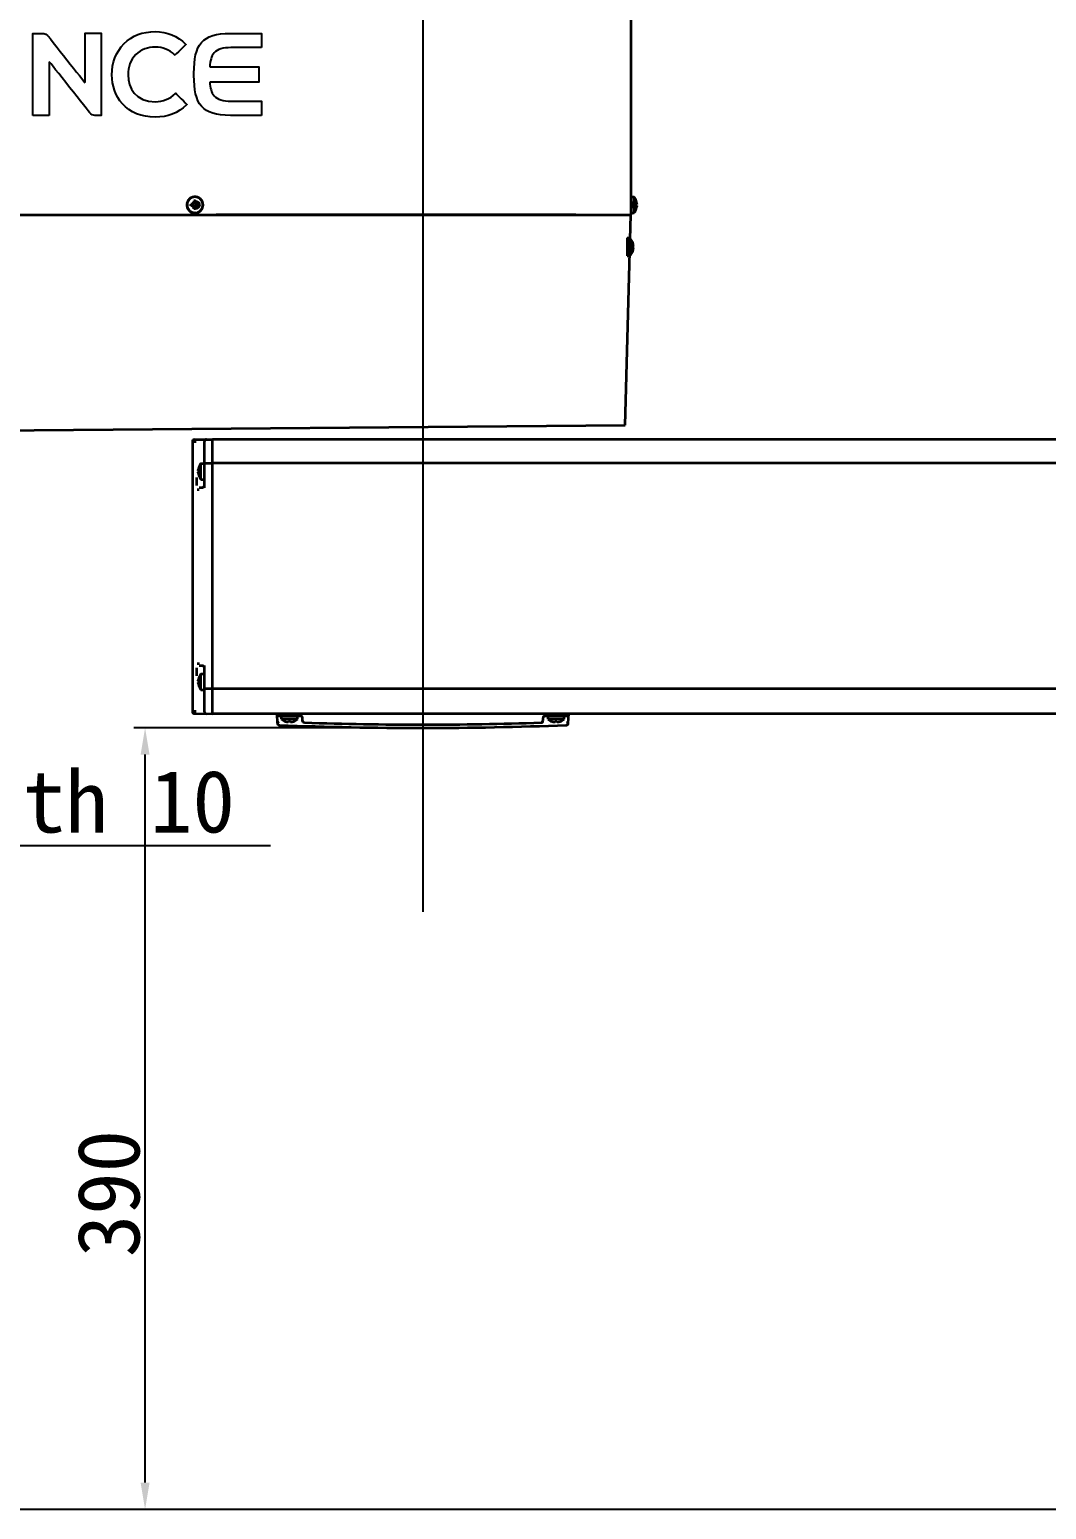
# Model space of a CAD drawing. Header units: millimetres. Extents: x 4086 to 8300, y 123 to 1549.
# Drawn here: x 6836.4 to 6950.6, y 883.8 to 1049.9 of the extents above; entities that cross this region are included whole.
import ezdxf
from ezdxf import colors
from ezdxf.entities.mleader import LeaderData, LeaderLine
from ezdxf.math import Vec2, Vec3

# ---------------------------------------------------------------- set-up
doc = ezdxf.new("R2010")
doc.units = ezdxf.units.MM
doc.linetypes.add('PHANTOM', pattern=[0.8, 0.45, -0.05, 0.1, -0.05, 0.1, -0.05])
doc.layers.add('layer 1', color=7, linetype='Continuous')
doc.layers.add('中心线', color=7, linetype='Continuous')
doc.layers.add('标注', color=7, linetype='Continuous', lineweight=25)
doc.layers.add('粗线', color=7, linetype='PHANTOM', lineweight=35)
doc.styles.get("Standard").update_dxf_attribs({"font": 'simsun.ttc'})
doc.dimstyles.new('直线标注', dxfattribs={"dimtxt": 7, "dimasz": 3, "dimexe": 1.25, "dimexo": 0.625, "dimtad": 1, "dimlfac": 4, "dimdsep": 46, "dimtxsty": 'Standard', "dimcen": 2.5, "dimadec": 0, "dimazin": 0, "dimtm": 1e-09, "dimtfac": 1, "dimtmove": 0, "dimatfit": 3, "dimfxl": 1, "dimarcsym": 0})

# ---------------------------------------------------------------- blocks, each defined once
blk = doc.blocks.new('*D2399')
at = {"layer": 'Defpoints', "color": 0}
for p in [(6665.83, 969.5), (6745.55, 969.5), (6991.74, 883.78)]:
    blk.add_point(p, dxfattribs=at)
at = {"layer": '标注', "color": 0, "linetype": 'Continuous', "lineweight": -2}
for p, q in [((6744.93, 969.5), (6664.58, 969.5)), ((6665.83, 886.78), (6665.83, 966.5)), ((6991.11, 883.78), (6664.58, 883.78))]:
    blk.add_line(p, q, dxfattribs=at)
at = {"layer": '标注', "color": 0}
for points in [[(6666.33, 966.5), (6665.33, 966.5), (6665.83, 969.5)], [(6665.33, 886.78), (6666.33, 886.78), (6665.83, 883.78)]]:
    blk.add_solid(points, dxfattribs=at)
at = {"layer": '标注', "color": 0, "insert": (6658.21, 925.78), "char_height": 7, "attachment_point": 2, "rotation": 90}
blk.add_mtext('381', dxfattribs=at)
blk = doc.blocks.new('*D2400')
at = {"layer": 'Defpoints', "color": 0}
for p in [(6621.42, 1144.6), (6728.74, 1144.6), (6991.74, 883.78)]:
    blk.add_point(p, dxfattribs=at)
at = {"layer": '标注', "color": 0, "linetype": 'Continuous', "lineweight": -2}
for p, q in [((6728.12, 1144.6), (6620.17, 1144.6)), ((6621.42, 886.78), (6621.42, 1141.6)), ((6991.11, 883.78), (6620.17, 883.78))]:
    blk.add_line(p, q, dxfattribs=at)
at = {"layer": '标注', "color": 0}
for points in [[(6621.92, 1141.6), (6620.92, 1141.6), (6621.42, 1144.6)], [(6620.92, 886.78), (6621.92, 886.78), (6621.42, 883.78)]]:
    blk.add_solid(points, dxfattribs=at)
at = {"layer": '标注', "color": 0, "insert": (6613.8, 1037.82), "char_height": 7, "attachment_point": 2, "rotation": 90}
blk.add_mtext('1158.7', dxfattribs=at)
blk = doc.blocks.new('*D2401')
at = {"layer": 'Defpoints', "color": 0}
for p in [(6849.37, 971.53), (6880.55, 971.53), (7003.18, 883.78)]:
    blk.add_point(p, dxfattribs=at)
at = {"layer": '标注', "color": 0, "linetype": 'Continuous', "lineweight": -2}
for p, q in [((6879.93, 971.53), (6848.12, 971.53)), ((6849.37, 886.78), (6849.37, 968.53)), ((7002.55, 883.78), (6848.12, 883.78))]:
    blk.add_line(p, q, dxfattribs=at)
at = {"layer": '标注', "color": 0}
for points in [[(6849.87, 968.53), (6848.87, 968.53), (6849.37, 971.53)], [(6848.87, 886.78), (6849.87, 886.78), (6849.37, 883.78)]]:
    blk.add_solid(points, dxfattribs=at)
at = {"layer": '标注', "color": 0, "insert": (6841.75, 919.24), "char_height": 7, "attachment_point": 2, "rotation": 90}
blk.add_mtext('390', dxfattribs=at)
blk = doc.blocks.new('*D2403')
at = {"layer": 'Defpoints', "color": 0}
for p in [(6643.07, 1001), (6731.88, 1001), (6988.09, 883.78)]:
    blk.add_point(p, dxfattribs=at)
at = {"layer": '标注', "color": 0, "linetype": 'Continuous', "lineweight": -2}
for p, q in [((6731.26, 1001), (6641.82, 1001)), ((6643.07, 886.78), (6643.07, 998)), ((6987.46, 883.78), (6641.82, 883.78))]:
    blk.add_line(p, q, dxfattribs=at)
at = {"layer": '标注', "color": 0}
for points in [[(6643.57, 998), (6642.57, 998), (6643.07, 1001)], [(6642.57, 886.78), (6643.57, 886.78), (6643.07, 883.78)]]:
    blk.add_solid(points, dxfattribs=at)
at = {"layer": '标注', "color": 0, "insert": (6635.45, 941.48), "char_height": 7, "attachment_point": 2, "rotation": 90}
blk.add_mtext('523', dxfattribs=at)
blk = doc.blocks.new('*D2415')
at = {"layer": 'Defpoints', "color": 0}
for p in [(6857.35, 1059.77), (7136.55, 1059.77), (6991.74, 883.78)]:
    blk.add_point(p, dxfattribs=at)
at = {"layer": '标注', "color": 0, "linetype": 'Continuous', "lineweight": -2}
for p, q in [((6857.97, 1059.77), (7137.8, 1059.77)), ((7136.55, 886.78), (7136.55, 1056.77)), ((6992.36, 883.78), (7137.8, 883.78))]:
    blk.add_line(p, q, dxfattribs=at)
at = {"layer": '标注', "color": 0}
for points in [[(7137.05, 1056.77), (7136.05, 1056.77), (7136.55, 1059.77)], [(7136.05, 886.78), (7137.05, 886.78), (7136.55, 883.78)]]:
    blk.add_solid(points, dxfattribs=at)
at = {"layer": '标注', "color": 0, "insert": (7128.92, 971.77), "char_height": 7, "attachment_point": 2, "rotation": 90}
blk.add_mtext('784.2', dxfattribs=at)
blk = doc.blocks.new('_Dot')
at = {"color": 0, "linetype": 'ByBlock', "lineweight": -2}
blk.add_line((-0.5, 0), (-1, 0), dxfattribs=at)
at = {"color": 0, "linetype": 'ByBlock', "const_width": 0.5}
blk.add_lwpolyline([(-0.25, 0, 1), (0.25, 0, 1)], format="xyb", close=True, dxfattribs=at)

msp = doc.modelspace()

# ---------------------------------------------------------------- linework, layer by layer
at = {"layer": 'layer 1'}
for points in [[(6836.78292, 1040.29967), (6836.78292, 1040.29967), (6836.78292, 1049.50665), (6836.78292, 1049.50665)], [(6854.86192, 1045.02508), (6854.86192, 1048.28351), (6855.7433, 1049.51308), (6858.95383, 1049.51308)], [(6850.52964, 1040.1118), (6848.96061, 1040.1118), (6847.67642, 1040.62204), (6846.81597, 1041.58857)]]:
    msp.add_open_spline(points, degree=3, dxfattribs=at)
for points, knots in [([(6836.78292, 1049.50665), (6836.78292, 1049.50665), (6836.78292, 1049.50665), (6837.7768, 1049.50665), (6837.7768, 1049.50665)], [0.07692307692, 0.07692307692, 0.07692307692, 0.07692307692, 0.07692308692, 0.15384615385, 0.15384615385, 0.15384615385, 0.15384615385]), ([(6837.7768, 1049.50665), (6837.7768, 1049.50665), (6838.08612, 1049.50684), (6838.37805, 1049.36284), (6838.56592, 1049.11717)], [0.15384615385, 0.15384615385, 0.15384615385, 0.15384615385, 0.15384616385, 0.23076923077, 0.23076923077, 0.23076923077, 0.23076923077]), ([(6838.56592, 1049.11717), (6838.56592, 1049.11717), (6838.56592, 1049.11717), (6842.6274, 1043.97801), (6842.6274, 1043.97801)], [0.23076923077, 0.23076923077, 0.23076923077, 0.23076923077, 0.23076924077, 0.30769230769, 0.30769230769, 0.30769230769, 0.30769230769]), ([(6842.6274, 1043.97801), (6842.6274, 1043.97801), (6842.6274, 1043.97801), (6842.6274, 1049.5198), (6842.6274, 1049.5198)], [0.30769230769, 0.30769230769, 0.30769230769, 0.30769230769, 0.30769231769, 0.38461538462, 0.38461538462, 0.38461538462, 0.38461538462]), ([(6842.6274, 1049.5198), (6842.6274, 1049.5198), (6842.6274, 1049.5198), (6844.45716, 1049.5198), (6844.45716, 1049.5198)], [0.38461538462, 0.38461538462, 0.38461538462, 0.38461538462, 0.38461539462, 0.46153846154, 0.46153846154, 0.46153846154, 0.46153846154]), ([(6844.45716, 1049.5198), (6844.45716, 1049.5198), (6844.45716, 1049.5198), (6844.45716, 1040.29967), (6844.45716, 1040.29967)], [0.46153846154, 0.46153846154, 0.46153846154, 0.46153846154, 0.46153847154, 0.53846153846, 0.53846153846, 0.53846153846, 0.53846153846]), ([(6847.01527, 1048.37049), (6847.01527, 1048.37049), (6847.88541, 1049.24514), (6849.10068, 1049.70777), (6850.52964, 1049.70777)], [0.16666666667, 0.16666666667, 0.16666666667, 0.16666666667, 0.16666667667, 0.22222222222, 0.22222222222, 0.22222222222, 0.22222222222]), ([(6850.52964, 1049.70777), (6850.52964, 1049.70777), (6851.81604, 1049.71132), (6853.00356, 1049.21692), (6853.90797, 1048.30204)], [0.22222222222, 0.22222222222, 0.22222222222, 0.22222222222, 0.22222223222, 0.27777777778, 0.27777777778, 0.27777777778, 0.27777777778]), ([(6858.95383, 1049.51308), (6858.95383, 1049.51308), (6858.95383, 1049.51308), (6862.44228, 1049.51308), (6862.44228, 1049.51308)], [0.05263157895, 0.05263157895, 0.05263157895, 0.05263157895, 0.05263158895, 0.10526315789, 0.10526315789, 0.10526315789, 0.10526315789]), ([(6862.44228, 1049.51308), (6862.44228, 1049.51308), (6862.44228, 1049.51308), (6862.44228, 1047.90729), (6862.44228, 1047.90729)], [0.10526315789, 0.10526315789, 0.10526315789, 0.10526315789, 0.10526316789, 0.15789473684, 0.15789473684, 0.15789473684, 0.15789473684]), ([(6845.65322, 1044.85756), (6845.65322, 1044.85756), (6845.62596, 1046.17948), (6846.10394, 1047.4125), (6847.01527, 1048.37049)], [0.11111111111, 0.11111111111, 0.11111111111, 0.11111111111, 0.11111112111, 0.16666666667, 0.16666666667, 0.16666666667, 0.16666666667]), ([(6848.31914, 1047.11941), (6848.31914, 1047.11941), (6847.7369, 1046.50117), (6847.43421, 1045.70754), (6847.45706, 1044.85842)], [0.55555555556, 0.55555555556, 0.55555555556, 0.55555555556, 0.55555556556, 0.61111111111, 0.61111111111, 0.61111111111, 0.61111111111]), ([(6850.52964, 1047.95625), (6850.52964, 1047.95625), (6849.69837, 1047.98917), (6848.92039, 1047.69455), (6848.31914, 1047.11941)], [0.5, 0.5, 0.5, 0.5, 0.50000001, 0.55555555556, 0.55555555556, 0.55555555556, 0.55555555556]), ([(6852.68388, 1047.11538), (6852.68388, 1047.11538), (6852.09655, 1047.67506), (6851.34064, 1047.96988), (6850.52964, 1047.95625)], [0.44444444444, 0.44444444444, 0.44444444444, 0.44444444444, 0.44444445444, 0.5, 0.5, 0.5, 0.5]), ([(6852.724, 1047.07669), (6852.724, 1047.07669), (6852.724, 1047.07669), (6852.68388, 1047.11538), (6852.68388, 1047.11538)], [0.38888888889, 0.38888888889, 0.38888888889, 0.38888888889, 0.38888889889, 0.44444444444, 0.44444444444, 0.44444444444, 0.44444444444]), ([(6853.94954, 1048.26028), (6853.94954, 1048.26028), (6853.94954, 1048.26028), (6852.724, 1047.07669), (6852.724, 1047.07669)], [0.33333333333, 0.33333333333, 0.33333333333, 0.33333333333, 0.33333334333, 0.38888888889, 0.38888888889, 0.38888888889, 0.38888888889]), ([(6853.90797, 1048.30204), (6853.90797, 1048.30204), (6853.90797, 1048.30204), (6853.94954, 1048.26028), (6853.94954, 1048.26028)], [0.27777777778, 0.27777777778, 0.27777777778, 0.27777777778, 0.27777778778, 0.33333333333, 0.33333333333, 0.33333333333, 0.33333333333]), ([(6857.11869, 1047.31228), (6857.11869, 1047.31228), (6856.8114, 1046.96197), (6856.66912, 1046.40383), (6856.63197, 1045.76476)], [0.26315789474, 0.26315789474, 0.26315789474, 0.26315789474, 0.26315790474, 0.31578947368, 0.31578947368, 0.31578947368, 0.31578947368]), ([(6858.99482, 1047.90729), (6858.99482, 1047.90729), (6858.14772, 1047.90729), (6857.50864, 1047.75676), (6857.11869, 1047.31228)], [0.21052631579, 0.21052631579, 0.21052631579, 0.21052631579, 0.21052632579, 0.26315789474, 0.26315789474, 0.26315789474, 0.26315789474]), ([(6862.44228, 1047.90729), (6862.44228, 1047.90729), (6862.44228, 1047.90729), (6858.99482, 1047.90729), (6858.99482, 1047.90729)], [0.15789473684, 0.15789473684, 0.15789473684, 0.15789473684, 0.15789474684, 0.21052631579, 0.21052631579, 0.21052631579, 0.21052631579]), ([(6843.17076, 1040.57865), (6843.17076, 1040.57865), (6843.17076, 1040.57865), (6838.61248, 1046.32002), (6838.61248, 1046.32002)], [0.69230769231, 0.69230769231, 0.69230769231, 0.69230769231, 0.69230770231, 0.76923076923, 0.76923076923, 0.76923076923, 0.76923076923]), ([(6838.61248, 1046.32002), (6838.61248, 1046.32002), (6838.61248, 1046.32002), (6838.61248, 1040.29967), (6838.61248, 1040.29967)], [0.76923076923, 0.76923076923, 0.76923076923, 0.76923076923, 0.76923077923, 0.84615384615, 0.84615384615, 0.84615384615, 0.84615384615]), ([(6856.63197, 1045.76476), (6856.63197, 1045.76476), (6856.63197, 1045.76476), (6862.14228, 1045.76476), (6862.14228, 1045.76476)], [0.31578947368, 0.31578947368, 0.31578947368, 0.31578947368, 0.31578948368, 0.36842105263, 0.36842105263, 0.36842105263, 0.36842105263]), ([(6862.14228, 1045.76476), (6862.14228, 1045.76476), (6862.14228, 1045.76476), (6862.14228, 1044.90767), (6862.14228, 1044.90767)], [0.36842105263, 0.36842105263, 0.36842105263, 0.36842105263, 0.36842106263, 0.42105263158, 0.42105263158, 0.42105263158, 0.42105263158]), ([(6846.81597, 1041.58857), (6846.81597, 1041.58857), (6846.03568, 1042.51103), (6845.63085, 1043.6494), (6845.65322, 1044.85756)], [0.05555555556, 0.05555555556, 0.05555555556, 0.05555555556, 0.05555556556, 0.11111111111, 0.11111111111, 0.11111111111, 0.11111111111]), ([(6847.45706, 1044.85842), (6847.45706, 1044.85842), (6847.46954, 1043.39797), (6848.28352, 1041.83711), (6850.52964, 1041.83711)], [0.61111111111, 0.61111111111, 0.61111111111, 0.61111111111, 0.61111112111, 0.66666666667, 0.66666666667, 0.66666666667, 0.66666666667]), ([(6854.86154, 1044.90767), (6854.86154, 1044.90767), (6854.86154, 1044.90767), (6854.86192, 1045.02508), (6854.86192, 1045.02508)], [0.8947368421, 0.8947368421, 0.8947368421, 0.8947368421, 0.8947368521, 1, 1, 1, 1]), ([(6854.86192, 1044.79017), (6854.86192, 1044.79017), (6854.86192, 1044.79017), (6854.86154, 1044.90767), (6854.86154, 1044.90767)], [0.84210526316, 0.84210526316, 0.84210526316, 0.84210526316, 0.84210527316, 0.89473684211, 0.89473684211, 0.89473684211, 0.89473684211]), ([(6858.95383, 1040.30217), (6858.95383, 1040.30217), (6855.7433, 1040.30217), (6854.86192, 1041.53154), (6854.86192, 1044.79017)], [0.78947368421, 0.78947368421, 0.78947368421, 0.78947368421, 0.78947369421, 0.84210526316, 0.84210526316, 0.84210526316, 0.84210526316]), ([(6862.14228, 1044.05001), (6862.14228, 1044.05001), (6862.14228, 1044.05001), (6856.63197, 1044.05001), (6856.63197, 1044.05001)], [0.47368421053, 0.47368421053, 0.47368421053, 0.47368421053, 0.47368422053, 0.52631578947, 0.52631578947, 0.52631578947, 0.52631578947]), ([(6856.63197, 1044.05001), (6856.63197, 1044.05001), (6856.66912, 1043.41141), (6856.8114, 1042.85356), (6857.11869, 1042.50277)], [0.52631578947, 0.52631578947, 0.52631578947, 0.52631578947, 0.52631579947, 0.57894736842, 0.57894736842, 0.57894736842, 0.57894736842]), ([(6862.14228, 1044.90767), (6862.14228, 1044.90767), (6862.14228, 1044.90767), (6862.14228, 1044.05001), (6862.14228, 1044.05001)], [0.42105263158, 0.42105263158, 0.42105263158, 0.42105263158, 0.42105264158, 0.47368421053, 0.47368421053, 0.47368421053, 0.47368421053]), ([(6850.52964, 1041.83711), (6850.52964, 1041.83711), (6851.37645, 1041.84133), (6852.16183, 1042.15804), (6852.7745, 1042.74277)], [0.66666666667, 0.66666666667, 0.66666666667, 0.66666666667, 0.66666667667, 0.72222222222, 0.72222222222, 0.72222222222, 0.72222222222]), ([(6852.7745, 1042.74277), (6852.7745, 1042.74277), (6852.7745, 1042.74277), (6852.81549, 1042.78348), (6852.81549, 1042.78348)], [0.72222222222, 0.72222222222, 0.72222222222, 0.72222222222, 0.72222223222, 0.77777777778, 0.77777777778, 0.77777777778, 0.77777777778]), ([(6852.81549, 1042.78348), (6852.81549, 1042.78348), (6852.81549, 1042.78348), (6854.06541, 1041.51945), (6854.06541, 1041.51945)], [0.77777777778, 0.77777777778, 0.77777777778, 0.77777777778, 0.77777778778, 0.83333333333, 0.83333333333, 0.83333333333, 0.83333333333]), ([(6857.11869, 1042.50277), (6857.11869, 1042.50277), (6857.50864, 1042.05877), (6858.14772, 1041.90825), (6858.99482, 1041.90825)], [0.57894736842, 0.57894736842, 0.57894736842, 0.57894736842, 0.57894737842, 0.63157894737, 0.63157894737, 0.63157894737, 0.63157894737]), ([(6858.99482, 1041.90825), (6858.99482, 1041.90825), (6858.99482, 1041.90825), (6862.44228, 1041.90825), (6862.44228, 1041.90825)], [0.63157894737, 0.63157894737, 0.63157894737, 0.63157894737, 0.63157895737, 0.68421052632, 0.68421052632, 0.68421052632, 0.68421052632]), ([(6862.44228, 1041.90825), (6862.44228, 1041.90825), (6862.44228, 1041.90825), (6862.44228, 1040.30217), (6862.44228, 1040.30217)], [0.68421052632, 0.68421052632, 0.68421052632, 0.68421052632, 0.68421053632, 0.73684210526, 0.73684210526, 0.73684210526, 0.73684210526]), ([(6838.61248, 1040.29967), (6838.61248, 1040.29967), (6838.61248, 1040.29967), (6836.78292, 1040.29967), (6836.78292, 1040.29967)], [0.8461538462, 0.8461538462, 0.8461538462, 0.8461538462, 0.8461538562, 1, 1, 1, 1]), ([(6843.73888, 1040.29967), (6843.73888, 1040.29967), (6843.51655, 1040.29967), (6843.30679, 1040.40258), (6843.17076, 1040.57865)], [0.61538461538, 0.61538461538, 0.61538461538, 0.61538461538, 0.61538462538, 0.69230769231, 0.69230769231, 0.69230769231, 0.69230769231]), ([(6844.45716, 1040.29967), (6844.45716, 1040.29967), (6844.45716, 1040.29967), (6843.73888, 1040.29967), (6843.73888, 1040.29967)], [0.53846153846, 0.53846153846, 0.53846153846, 0.53846153846, 0.53846154846, 0.61538461538, 0.61538461538, 0.61538461538, 0.61538461538]), ([(6854.02452, 1041.47922), (6854.02452, 1041.47922), (6853.07719, 1040.56117), (6851.84848, 1040.0805), (6850.52964, 1040.1118)], [0.8888888889, 0.8888888889, 0.8888888889, 0.8888888889, 0.8888888989, 1, 1, 1, 1]), ([(6854.06541, 1041.51945), (6854.06541, 1041.51945), (6854.06541, 1041.51945), (6854.02452, 1041.47922), (6854.02452, 1041.47922)], [0.83333333333, 0.83333333333, 0.83333333333, 0.83333333333, 0.83333334333, 0.88888888889, 0.88888888889, 0.88888888889, 0.88888888889]), ([(6862.44228, 1040.30217), (6862.44228, 1040.30217), (6862.44228, 1040.30217), (6858.95383, 1040.30217), (6858.95383, 1040.30217)], [0.73684210526, 0.73684210526, 0.73684210526, 0.73684210526, 0.73684211526, 0.78947368421, 0.78947368421, 0.78947368421, 0.78947368421])]:
    msp.add_open_spline(points, degree=3, knots=knots, dxfattribs=at)
at = {"layer": '中心线'}
msp.add_line((6880.55495, 1079.71666), (6880.55495, 950.88684), dxfattribs=at)
at = {"layer": '粗线', "linetype": 'Continuous'}
for p, q in [((6903.89859, 1059.77088), (6903.89859, 1029.12588)), ((6854.79991, 1030.34988), (6854.49349, 1030.34988)), ((6854.75337, 1030.34988), (6854.75337, 1030.15188)), ((6854.84569, 1030.70257), (6854.86732, 1030.46399)), ((6854.86732, 1030.46399), (6854.86732, 1030.41738)), ((6855.06505, 1030.46399), (6854.86732, 1030.46399)), ((6854.97741, 1030.70409), (6854.9444, 1030.70428)), ((6854.97741, 1030.70409), (6855.01042, 1030.70352)), ((6855.04342, 1030.70257), (6855.01042, 1030.70352)), ((6855.04342, 1030.70257), (6855.06505, 1030.46399)), ((6855.06505, 1030.46399), (6855.06505, 1030.41738)), ((6855.09288, 1030.62213), (6855.07134, 1030.62213)), ((6855.10758, 1030.34988), (6855.39562, 1030.34988)), ((6855.179, 1030.34988), (6855.179, 1030.15188)), ((6903.89859, 1031.15088), (6904.28638, 1031.15088)), ((6904.10784, 1030.46399), (6904.52404, 1030.70428)), ((6904.10784, 1030.46399), (6904.10784, 1030.03777)), ((6904.58321, 1030.34988), (6904.10784, 1030.34988)), ((6904.28638, 1029.35088), (6904.28638, 1031.15088)), ((6904.52371, 1030.21786), (6904.52404, 1030.25088)), ((6904.58611, 1030.38214), (6904.58321, 1030.41738)), ((6904.58321, 1030.34988), (6904.58601, 1030.35855)), ((6728.74473, 1029.12588), (6903.89859, 1029.12587)), ((6777.05495, 1029.11895), (6857.34758, 1029.12553)), ((6854.79991, 1030.15188), (6854.49349, 1030.15188)), ((6854.86732, 1030.03777), (6854.84569, 1029.7992)), ((6854.86732, 1030.08438), (6854.86732, 1030.03777)), ((6855.06505, 1030.03777), (6854.86732, 1030.03777)), ((6854.97714, 1029.35088), (6854.95684, 1029.35088)), ((6855.06505, 1030.03777), (6855.04342, 1029.7992)), ((6855.06505, 1030.08438), (6855.06505, 1030.03777)), ((6855.0939, 1029.87963), (6855.07134, 1029.87963)), ((6855.39562, 1030.15188), (6855.10758, 1030.15188)), ((6897.73927, 1029.13352), (6857.34757, 1029.12437)), ((6857.34758, 1029.12122), (6897.73927, 1029.12712)), ((6897.73927, 1029.12576), (6903.89859, 1029.12589)), ((6903.27995, 1005.50088), (6903.89859, 1029.12588)), ((6903.89859, 1029.35088), (6904.28638, 1029.35088)), ((6904.58321, 1030.15188), (6904.10784, 1030.15188)), ((6904.10784, 1030.03777), (6904.52404, 1029.79748)), ((6903.50495, 1026.53838), (6903.50495, 1024.51338)), ((6903.50495, 1026.53838), (6903.83084, 1026.53838)), ((6903.50495, 1026.42588), (6903.89273, 1026.42588)), ((6903.7142, 1025.73899), (6904.1304, 1025.97928)), ((6903.7142, 1025.73899), (6903.7142, 1025.31277)), ((6904.18957, 1025.62488), (6903.7142, 1025.62488)), ((6904.18957, 1025.42688), (6903.7142, 1025.42688)), ((6903.7142, 1025.31277), (6904.1304, 1025.07248)), ((6903.89273, 1024.62588), (6903.89273, 1026.42588)), ((6904.13007, 1025.49286), (6904.1304, 1025.52588)), ((6904.19247, 1025.65714), (6904.18957, 1025.69238)), ((6904.18957, 1025.62488), (6904.19237, 1025.63355)), ((6903.50495, 1024.62588), (6903.89273, 1024.62588)), ((6903.50495, 1024.51338), (6903.77781, 1024.51338)), ((6768.47739, 1004.37588), (6903.27995, 1005.50088)), ((6854.67995, 1003.6663), (6855.1012, 1003.66753)), ((6854.90103, 1003.89047), (6856.92995, 1003.92588)), ((6856.02995, 998.48648), (6856.02995, 1003.68906)), ((6855.34251, 1000.45862), (6855.34534, 1000.49238)), ((6855.34251, 1000.43393), (6855.34251, 1000.45862)), ((6855.34534, 1000.42488), (6855.34251, 1000.43393)), ((6855.34534, 1000.42488), (6855.40748, 1000.42488)), ((6855.40748, 1000.77757), (6855.40451, 1000.77928)), ((6855.40484, 1000.29286), (6855.40451, 1000.32588)), ((6855.40583, 1000.39191), (6855.40748, 1000.42488)), ((6855.64217, 999.42588), (6855.64217, 1001.22588)), ((6855.64217, 1001.22588), (6856.02995, 1001.22588)), ((6856.25103, 1001.25304), (6856.92995, 1001.25862)), ((6855.34251, 1000.21783), (6855.34534, 1000.22688)), ((6855.34534, 1000.22688), (6855.40748, 1000.22688)), ((6855.40451, 999.87248), (6855.40748, 999.8742)), ((6855.64217, 999.42588), (6856.02995, 999.42588)), ((6855.21372, 998.29258), (6855.46012, 998.29258)), ((6855.43518, 998.5155), (6855.80888, 998.52202)), ((6855.46707, 978.73413), (6855.21371, 978.73413)), ((6855.40748, 977.15257), (6855.40451, 977.15428)), ((6855.80888, 978.50474), (6855.43518, 978.51126)), ((6855.64217, 977.60088), (6856.02995, 977.60088)), ((6855.34251, 976.83362), (6855.34534, 976.86738)), ((6855.34251, 976.80893), (6855.34251, 976.83362)), ((6855.34534, 976.79988), (6855.34251, 976.80893)), ((6855.34534, 976.79988), (6855.40748, 976.79988)), ((6855.34534, 976.60188), (6855.40748, 976.60188)), ((6855.40484, 976.66786), (6855.40451, 976.70088)), ((6855.40583, 976.76691), (6855.40748, 976.79988))]:
    msp.add_line(p, q, dxfattribs=at)
at = {"layer": '粗线', "color": 7, "linetype": 'Continuous'}
for p, q in [((6854.67995, 1003.6663), (6854.67995, 973.36046)), ((6856.92995, 973.10088), (6856.92995, 1003.92588)), ((7039.17995, 1003.92588), (6856.92995, 1003.92588)), ((7039.17995, 1001.25862), (6856.92995, 1001.25862)), ((6855.64217, 975.80088), (6855.64217, 977.60088)), ((6856.02995, 973.3377), (6856.02995, 978.5499)), ((6855.34251, 976.59283), (6855.34534, 976.60188)), ((6855.40451, 976.24748), (6855.40748, 976.2492)), ((6855.64217, 975.80088), (6856.02995, 975.80088)), ((6856.25103, 975.94755), (6856.92995, 975.94203)), ((6856.92995, 975.94203), (7039.17995, 975.94203)), ((6855.1012, 973.35916), (6854.67995, 973.36046)), ((6854.90102, 973.1363), (6856.92995, 973.10088)), ((7039.17995, 973.10088), (6856.92995, 973.10088)), ((6864.16554, 973.09691), (6864.2199, 972.0595)), ((6864.39063, 972.87588), (6866.82995, 972.87588)), ((6864.69245, 972.4881), (6864.69245, 972.87588)), ((6866.49245, 972.4881), (6864.69245, 972.4881)), ((6865.14077, 972.25341), (6865.13905, 972.25044)), ((6865.45971, 972.18844), (6865.42595, 972.19127)), ((6865.4844, 972.18844), (6865.45971, 972.18844)), ((6865.49345, 972.19127), (6865.4844, 972.18844)), ((6865.49345, 972.19127), (6865.49345, 972.25341)), ((6865.52642, 972.25176), (6865.49345, 972.25341)), ((6865.62548, 972.25077), (6865.59245, 972.25044)), ((6865.69145, 972.19127), (6865.69145, 972.25341)), ((6865.7005, 972.18844), (6865.69145, 972.19127)), ((6866.04585, 972.25044), (6866.04414, 972.25341)), ((6866.49245, 972.4881), (6866.49245, 972.87588)), ((6867.05495, 972.29702), (6867.05495, 972.65088)), ((6894.05495, 972.34554), (6894.05495, 972.65088)), ((6894.27995, 972.87588), (6896.71927, 972.87588)), ((6894.61745, 972.4881), (6894.61745, 972.87588)), ((6896.41745, 972.4881), (6894.61745, 972.4881)), ((6895.06577, 972.25341), (6895.06405, 972.25044)), ((6895.38471, 972.18844), (6895.35095, 972.19127)), ((6895.4094, 972.18844), (6895.38471, 972.18844)), ((6895.41845, 972.19127), (6895.4094, 972.18844)), ((6895.41845, 972.19127), (6895.41845, 972.25341)), ((6895.45142, 972.25176), (6895.41845, 972.25341)), ((6895.55048, 972.25077), (6895.51745, 972.25044)), ((6895.61645, 972.19127), (6895.61645, 972.25341)), ((6895.6255, 972.18844), (6895.61645, 972.19127)), ((6895.97085, 972.25044), (6895.96914, 972.25341)), ((6896.41745, 972.4881), (6896.41745, 972.87588)), ((6896.89, 972.0595), (6896.94437, 973.09691))]:
    msp.add_line(p, q, dxfattribs=at)
at = {"layer": '粗线', "linetype": 'Continuous'}
for points in [[(6854.84244, 1030.41738), (6854.83364, 1030.38428), (6854.81007, 1030.35982), (6854.77503, 1030.34988)], [(6854.77503, 1030.34988), (6854.80758, 1030.35835), (6854.83208, 1030.38172), (6854.84244, 1030.41738)], [(6854.86732, 1030.41738), (6854.85878, 1030.3845), (6854.83536, 1030.35997), (6854.79991, 1030.34988)], [(6854.79991, 1030.34988), (6854.83275, 1030.35843), (6854.85724, 1030.38188), (6854.86732, 1030.41738)], [(6854.9444, 1030.70428), (6854.91143, 1030.70409), (6854.87852, 1030.70352), (6854.84569, 1030.70257)], [(6855.04017, 1030.41738), (6855.04868, 1030.38428), (6855.07224, 1030.35982), (6855.10758, 1030.34988)], [(6855.10758, 1030.34988), (6855.07474, 1030.35835), (6855.05022, 1030.38172), (6855.04017, 1030.41738)], [(6855.06505, 1030.41738), (6855.07359, 1030.3845), (6855.09701, 1030.35997), (6855.13246, 1030.34988)], [(6855.13246, 1030.34988), (6855.09962, 1030.35843), (6855.07513, 1030.38188), (6855.06505, 1030.41738)], [(6904.52404, 1030.25088), (6904.52371, 1030.2839), (6904.52272, 1030.31691), (6904.52107, 1030.34988)], [(6904.52107, 1030.15188), (6904.52272, 1030.18484), (6904.52371, 1030.21785)], [(6904.58607, 1030.38315), (6904.58604, 1030.35889), (6904.58321, 1030.34988)], [(6854.84244, 1030.08438), (6854.83382, 1030.11709), (6854.81048, 1030.14168), (6854.77503, 1030.15188)], [(6854.77503, 1030.15188), (6854.80907, 1030.14255), (6854.8333, 1030.11806), (6854.84244, 1030.08438)], [(6854.86732, 1030.08438), (6854.85878, 1030.11726), (6854.83536, 1030.14179), (6854.79991, 1030.15188)], [(6854.79991, 1030.15188), (6854.83275, 1030.14333), (6854.85724, 1030.11988), (6854.86732, 1030.08438)], [(6854.9444, 1029.79748), (6854.91144, 1029.79767), (6854.87853, 1029.79824), (6854.84569, 1029.7992)], [(6855.04342, 1029.7992), (6855.01041, 1029.79824), (6854.9774, 1029.79767), (6854.9444, 1029.79748)], [(6855.04017, 1030.08438), (6855.0485, 1030.11709), (6855.07183, 1030.14168), (6855.10758, 1030.15188)], [(6855.10758, 1030.15188), (6855.07324, 1030.14255), (6855.04902, 1030.11806), (6855.04017, 1030.08438)], [(6855.06505, 1030.08438), (6855.07359, 1030.11726), (6855.09701, 1030.14179), (6855.13246, 1030.15188)], [(6855.13246, 1030.15188), (6855.09962, 1030.14333), (6855.07513, 1030.11988), (6855.06505, 1030.08438)], [(6904.58599, 1030.11712), (6904.58613, 1030.14166), (6904.58321, 1030.15188)], [(6904.58321, 1030.15188), (6904.58599, 1030.14339), (6904.58613, 1030.12003), (6904.58321, 1030.08438)], [(6904.1304, 1025.52588), (6904.13007, 1025.5589), (6904.12908, 1025.59191), (6904.12743, 1025.62488)], [(6904.12743, 1025.42688), (6904.12908, 1025.45984), (6904.13007, 1025.49285)], [(6904.19242, 1025.65815), (6904.1924, 1025.63389), (6904.18957, 1025.62488)], [(6904.19235, 1025.39212), (6904.19249, 1025.41666), (6904.18957, 1025.42688)], [(6904.18957, 1025.42688), (6904.19235, 1025.41839), (6904.19249, 1025.39503), (6904.18957, 1025.35938)], [(6855.40451, 1000.32588), (6855.40484, 1000.3589), (6855.40583, 1000.39191)], [(6855.40748, 1000.22688), (6855.40583, 1000.25985), (6855.40484, 1000.29286)], [(6855.34534, 1000.15938), (6855.34251, 1000.19316), (6855.34251, 1000.21783)], [(6855.40451, 976.70088), (6855.40484, 976.7339), (6855.40583, 976.76691)], [(6855.40748, 976.60188), (6855.40583, 976.63485), (6855.40484, 976.66786)]]:
    msp.add_lwpolyline(points, dxfattribs=at)
at = {"layer": '粗线', "color": 7, "linetype": 'Continuous'}
for points in [[(6855.34534, 976.53438), (6855.34251, 976.56816), (6855.34251, 976.59283)], [(6865.59245, 972.25044), (6865.55943, 972.25077), (6865.52642, 972.25176)], [(6865.69145, 972.25341), (6865.65848, 972.25176), (6865.62548, 972.25077)], [(6865.75895, 972.19127), (6865.72518, 972.18844), (6865.7005, 972.18844)], [(6895.51745, 972.25044), (6895.48443, 972.25077), (6895.45142, 972.25176)], [(6895.61645, 972.25341), (6895.58348, 972.25176), (6895.55048, 972.25077)], [(6895.68395, 972.19127), (6895.65018, 972.18844), (6895.6255, 972.18844)]]:
    msp.add_lwpolyline(points, dxfattribs=at)
at = {"layer": '粗线', "linetype": 'Continuous'}
for centre, radius, start, end in [((6855.07134, 1030.25133), 0.37071, 359.9306328, 180.0693673), ((6855.07134, 1030.25043), 0.37071, 179.9306328, 0.0693673), ((6903.13341, 1030.25081), 1.46269, 18.0607802, 37.9778186), ((6903.13359, 1030.25088), 1.45915, 6.5521722, 18.0323524), ((6903.13342, 1030.25095), 1.46269, 322.0221386, 341.9392114), ((6903.13359, 1030.25088), 1.45915, 341.9676476, 353.4478278), ((6902.73977, 1025.52581), 1.46269, 18.0607802, 37.9778186), ((6902.73995, 1025.52588), 1.45915, 6.5521722, 18.0323524), ((6902.73995, 1025.52588), 1.45915, 341.9676476, 353.4478278), ((6902.73977, 1025.52595), 1.46269, 322.0221386, 341.9392114), ((6854.90495, 1003.6655), 0.225, 91.0003224, 179.7954385), ((6856.25495, 1003.68906), 0.225, 91.0001853, 180), ((6856.79495, 1000.32588), 1.45915, 161.9676476, 173.4478278), ((6856.79495, 1000.32588), 1.4625, 142.0201276, 161.9397919), ((6856.79495, 1000.32588), 1.45915, 186.5521722, 198.0323524), ((6856.79495, 1000.32588), 1.4625, 198.0602081, 217.9798724), ((6855.80495, 998.74701), 0.225, 271, 359.9955216), ((6856.79495, 976.70088), 1.45915, 161.9676476, 173.4478278), ((6856.79495, 976.70088), 1.4625, 142.0201276, 161.9397919), ((6855.80494, 978.27976), 0.225, 0.0038153, 89)]:
    msp.add_arc(centre, radius, start, end, dxfattribs=at)
at = {"layer": '粗线', "color": 7, "linetype": 'Continuous'}
for centre, radius, start, end in [((6856.79495, 976.70088), 1.45915, 186.5521722, 198.0323524), ((6856.79495, 976.70088), 1.4625, 198.0602081, 217.9798724), ((6854.90495, 973.36126), 0.225, 180.2045615, 268.9996776), ((6856.25495, 973.3377), 0.225, 180, 268.999928), ((6864.39064, 973.10088), 0.225, 180, 269.9991617), ((6864.4446, 972.07125), 0.225, 183, 267.7211209), ((6865.59245, 973.64088), 1.4625, 232.0201276, 251.9397919), ((6865.59245, 973.64088), 1.45915, 251.9676476, 263.4478278), ((6865.59245, 973.64088), 1.45915, 276.5521722, 288.0323524), ((6865.59245, 973.64088), 1.4625, 288.0602081, 307.9798724), ((6866.82995, 972.65088), 0.225, 0, 90), ((6880.55495, 1376.18096), 404.27834, 268.1172358, 271.8827642), ((6894.27995, 972.65088), 0.225, 90, 180), ((6895.51745, 973.64088), 1.4625, 232.0201276, 251.9397919), ((6895.51745, 973.64088), 1.45915, 251.9676476, 263.4478278), ((6895.51745, 973.64088), 1.45915, 276.5521722, 288.0323524), ((6895.51745, 973.64088), 1.4625, 288.0602081, 307.9798724), ((6896.66531, 972.07125), 0.225, 272.2788792, 357), ((6896.71927, 973.10088), 0.225, 270, 0), ((6880.55495, 1376.97588), 405.45, 267.721516, 272.278484)]:
    msp.add_arc(centre, radius, start, end, dxfattribs=at)
at = {"layer": '粗线', "linetype": 'Continuous'}
for points, knots in [([(6854.95684, 1031.15088), (6854.8372, 1031.15088), (6854.59471, 1031.10163), (6854.29107, 1030.89156), (6854.09336, 1030.57867), (6854.03444, 1030.21495), (6854.12037, 1029.8625), (6854.32905, 1029.57652), (6854.62136, 1029.393), (6854.84626, 1029.35088), (6854.95684, 1029.35088)], [0, 0, 0, 0, 0.127852337, 0.25619152, 0.384395586, 0.512770979, 0.639444811, 0.76198905, 0.881830785, 1, 1, 1, 1]), ([(6854.97714, 1031.15088), (6854.85959, 1031.15088), (6854.6231, 1031.1037), (6854.32559, 1030.90376), (6854.12624, 1030.60621), (6854.05508, 1030.25458), (6854.12355, 1029.90183), (6854.32177, 1029.60134), (6854.62064, 1029.39868), (6854.85898, 1029.35088), (6854.97714, 1029.35088)], [0, 0, 0, 0, 0.125607875, 0.249946205, 0.373811365, 0.498771056, 0.623635612, 0.748131978, 0.873733802, 1, 1, 1, 1]), ([(6854.72265, 1030.25088), (6854.72256, 1030.31482), (6854.75683, 1030.44491), (6854.89797, 1030.58668), (6855.09138, 1030.6395), (6855.28579, 1030.58805), (6855.42887, 1030.44638), (6855.46404, 1030.31528), (6855.46413, 1030.25088)], [0, 0, 0, 0, 0.16647226, 0.332173675, 0.498535334, 0.664987669, 0.832337363, 1, 1, 1, 1]), ([(6854.72266, 1030.25088), (6854.72257, 1030.31542), (6854.75724, 1030.44578), (6854.89882, 1030.58694), (6855.09143, 1030.63935), (6855.28505, 1030.58824), (6855.42849, 1030.44717), (6855.46403, 1030.31583), (6855.46412, 1030.25088)], [0, 0, 0, 0, 0.16804795, 0.33268229, 0.498584365, 0.664549887, 0.83089362, 1, 1, 1, 1]), ([(6855.46413, 1030.25088), (6855.46422, 1030.18694), (6855.42995, 1030.05686), (6855.28881, 1029.91508), (6855.0954, 1029.86226), (6854.90099, 1029.91371), (6854.75791, 1030.05538), (6854.72274, 1030.18648), (6854.72265, 1030.25088)], [0, 0, 0, 0, 0.166472048, 0.332173243, 0.498534677, 0.664986791, 0.832336422, 1, 1, 1, 1]), ([(6855.46412, 1030.25088), (6855.46421, 1030.18634), (6855.42954, 1030.05599), (6855.28796, 1029.91482), (6855.09535, 1029.86241), (6854.90173, 1029.91352), (6854.75829, 1030.05459), (6854.72275, 1030.18593), (6854.72266, 1030.25088)], [0, 0, 0, 0, 0.168047949, 0.33268229, 0.498584365, 0.664549888, 0.830893621, 1, 1, 1, 1]), ([(6854.95684, 1029.35088), (6855.06717, 1029.35088), (6855.29151, 1029.39279), (6855.58329, 1029.57544), (6855.79208, 1029.86014), (6855.87896, 1030.21127), (6855.82176, 1030.57476), (6855.62509, 1030.88934), (6855.3206, 1031.10123), (6855.07681, 1031.15088), (6854.95684, 1031.15088)], [0, 0, 0, 0, 0.117897625, 0.237435427, 0.359634128, 0.486000241, 0.613983945, 0.742438943, 0.871792389, 1, 1, 1, 1]), ([(6854.97714, 1029.35088), (6855.09468, 1029.35088), (6855.33118, 1029.39806), (6855.62869, 1029.598), (6855.82803, 1029.89556), (6855.89919, 1030.24718), (6855.83072, 1030.59994), (6855.63251, 1030.90043), (6855.33363, 1031.10308), (6855.09529, 1031.15088), (6854.97714, 1031.15088)], [0, 0, 0, 0, 0.125607875, 0.249946205, 0.373811365, 0.498771056, 0.623635612, 0.748131978, 0.873733802, 1, 1, 1, 1]), ([(6856.02995, 1001.1472), (6856.02995, 1001.16086), (6856.0713, 1001.24413), (6856.17867, 1001.25244), (6856.25103, 1001.25304)], [0, 0, 0, 0, 0.158817936, 1, 1, 1, 1]), ([(6855.14429, 999.6391), (6855.14429, 999.55758), (6855.14576, 999.25773), (6855.15168, 998.95784), (6855.16167, 998.73974)], [0, 0, 0, 0, 0.271878096, 1, 1, 1, 1]), ([(6855.16167, 978.28697), (6855.15867, 978.22126), (6855.14771, 977.9216), (6855.14429, 977.62171), (6855.14429, 977.38766)], [0, 0, 0, 0, 0.21939848, 1, 1, 1, 1])]:
    msp.add_open_spline(points, degree=3, knots=knots, dxfattribs=at)
for points in [[(6854.49349, 1030.34988), (6854.49184, 1030.30601), (6854.49017, 1030.26206), (6854.49183, 1030.21819)], [(6854.49349, 1030.15188), (6854.49183, 1030.19597), (6854.49017, 1030.24014), (6854.49184, 1030.28423)], [(6854.84244, 1030.41738), (6854.84283, 1030.48124), (6854.84319, 1030.54511), (6854.84428, 1030.60896)], [(6854.84569, 1030.70257), (6854.84462, 1030.63963), (6854.84357, 1030.5767), (6854.84319, 1030.51376)], [(6855.04017, 1030.41738), (6855.04055, 1030.48124), (6855.04092, 1030.54511), (6855.04201, 1030.60896)], [(6855.04342, 1030.70257), (6855.04235, 1030.63963), (6855.0413, 1030.5767), (6855.04092, 1030.51376)], [(6855.39562, 1030.34988), (6855.397, 1030.306), (6855.39839, 1030.26206), (6855.39701, 1030.21819)], [(6855.39562, 1030.15188), (6855.39701, 1030.19598), (6855.39839, 1030.24014), (6855.397, 1030.28423)], [(6854.84244, 1030.08438), (6854.84283, 1030.02052), (6854.84319, 1029.95666), (6854.84428, 1029.8928)], [(6854.84569, 1029.7992), (6854.84462, 1029.86213), (6854.84357, 1029.92507), (6854.84319, 1029.98801)], [(6855.04017, 1030.08438), (6855.04055, 1030.02052), (6855.04092, 1029.95666), (6855.04201, 1029.8928)], [(6855.04342, 1029.7992), (6855.04235, 1029.86213), (6855.0413, 1029.92507), (6855.04092, 1029.98801)]]:
    msp.add_open_spline(points, degree=3, dxfattribs=at)
at = {"layer": '粗线', "color": 7, "linetype": 'Continuous'}
for points, knots in [([(6856.02995, 976.05217), (6856.02995, 976.03866), (6856.07169, 975.95577), (6856.17873, 975.94813), (6856.25103, 975.94755)], [0, 0, 0, 0, 0.15743559, 1, 1, 1, 1]), ([(6864.31646, 972.14231), (6864.32305, 972.14205), (6864.33731, 972.14351), (6864.35073, 972.14838), (6864.35757, 972.15158)], [0, 0, 0, 0, 0.46654088, 1, 1, 1, 1]), ([(6864.35757, 972.15158), (6864.36169, 972.15351), (6864.37011, 972.15804), (6864.37807, 972.16333), (6864.38212, 972.16625)], [0, 0, 0, 0, 0.476463434, 1, 1, 1, 1]), ([(6867.05495, 972.34554), (6867.05495, 972.29638), (6867.05949, 972.19885), (6867.17098, 972.1461), (6867.2071, 972.16423)], [0, 0, 0, 0, 0.548846032, 1, 1, 1, 1]), ([(6867.2071, 972.16423), (6867.21098, 972.16617), (6867.21889, 972.17064), (6867.2264, 972.17576), (6867.23023, 972.17856)], [0, 0, 0, 0, 0.47789766, 1, 1, 1, 1]), ([(6893.83732, 972.12088), (6893.90453, 972.12308), (6894.02737, 972.14985), (6894.02656, 972.25108), (6894.01785, 972.27044)], [0, 0, 0, 0, 0.760047048, 1, 1, 1, 1]), ([(6894.01785, 972.27044), (6894.0155, 972.27565), (6894.00967, 972.28636), (6894.00261, 972.29628), (6893.99862, 972.30135)], [0, 0, 0, 0, 0.469725832, 1, 1, 1, 1]), ([(6896.86284, 972.2605), (6896.86096, 972.26466), (6896.85652, 972.27316), (6896.85131, 972.28121), (6896.84843, 972.28532)], [0, 0, 0, 0, 0.476352084, 1, 1, 1, 1]), ([(6896.87156, 972.21939), (6896.87191, 972.22597), (6896.87063, 972.24021), (6896.86595, 972.25365), (6896.86284, 972.2605)], [0, 0, 0, 0, 0.466593182, 1, 1, 1, 1])]:
    msp.add_open_spline(points, degree=3, knots=knots, dxfattribs=at)
for points in [[(6864.20603, 972.32424), (6864.20974, 972.2534), (6864.24557, 972.14513), (6864.31646, 972.14231)], [(6896.68814, 972.11134), (6896.75904, 972.11416), (6896.86785, 972.14853), (6896.87156, 972.21939)]]:
    msp.add_open_spline(points, degree=3, dxfattribs=at)

# ---------------------------------------------------------------- dimensions: what is measured, and where the dimension line sits
at = {"layer": '标注', "linetype": 'Continuous'}
for base, p1, p2, text, picture, middle in [((6621.42018, 1144.59588), (6991.73693, 883.77588), (6728.74473, 1144.59588), '1158.7', '*D2400', (6621.42018, 1037.8199)), ((7136.54603, 1059.77088), (6991.73693, 883.77588), (6857.34757, 1059.77088), '784.2', '*D2415', (7136.54603, 971.77338)), ((6643.07001, 1001.00088), (6988.08896, 883.77588), (6731.88065, 1001.00088), '523', '*D2403', (6643.07001, 941.48349)), ((6849.37228, 971.52588), (7003.17995, 883.77588), (6880.55495, 971.52588), '390', '*D2401', (6849.37228, 919.23886)), ((6665.83212, 969.50088), (6991.73693, 883.77588), (6745.55495, 969.50088), '381', '*D2399', (6665.83212, 925.78164))]:
    dim = msp.add_linear_dim(base=base, p1=p1, p2=p2, angle=90, text=text, dimstyle='直线标注', override={"dimtxsty": 'Standard'}, dxfattribs=at)
    dim.commit()
    dim.dimension.update_dxf_attribs({"geometry": picture, "text_midpoint": middle, "dimtype": 160})

# ---------------------------------------------------------------- leaders
at = {"layer": '标注'}
ml = msp.add_multileader_mtext('Standard', dxfattribs=at)
ml.set_content('4{\\C0;×}M4 Depth 10', color=256)
ml.set_leader_properties()
ml.set_arrow_properties(name='DOT')
ml.build(insert=Vec2(0, 0))
ml.multileader.update_dxf_attribs({"text_left_attachment_type": 5, "text_right_attachment_type": 6, "dogleg_length": 0.36, "arrow_head_size": 1.125})
ctx = ml.context
ctx.base_point, ctx.char_height, ctx.arrow_head_size, ctx.landing_gap_size, ctx.plane_origin = Vec3(6792.58714, 958.33339), 7, 1.125, 0.2025, Vec3(6771.42333, 1020.13492)
ctx.left_attachment, ctx.right_attachment = 5, 6
notes = []
notes.append((ctx, [(0, (1, 1, 0), (6791.77714, 958.33339), (1, 0), 0.81, [(0, [(6771.42333, 1020.13492)], 0, [])])]))
ctx.mtext.insert, ctx.mtext.flow_direction = Vec3(6792.78964, 966.78032), 5
for ctx, leaders in notes:
    for number, flags, end, landing, length, lines in leaders:
        leader = LeaderData()
        leader.index, (leader.has_last_leader_line, leader.has_dogleg_vector, leader.attachment_direction) = number, flags
        leader.last_leader_point, leader.dogleg_vector, leader.dogleg_length = Vec3(end), Vec3(landing), length
        for number, points, colour, breaks in lines:
            line = LeaderLine()
            line.index, line.vertices, line.color, line.breaks = number, Vec3.list(points), colors.encode_raw_color(colour), breaks
            leader.lines.append(line)
        ctx.leaders.append(leader)

doc.saveas('drawing.dxf')
